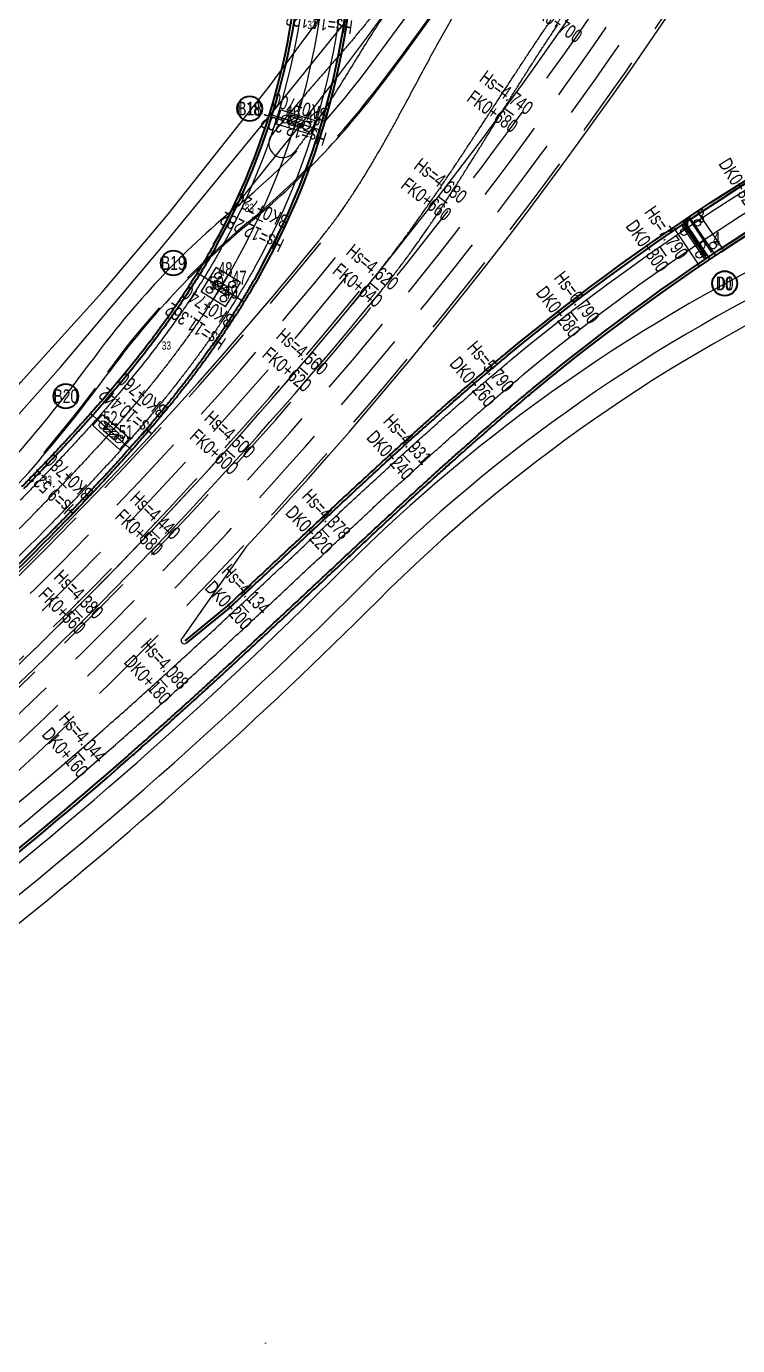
# Model space of a CAD drawing. Extents: x 0 to 558779, y 0 to 2762081.
# Drawn here: x 516999.7 to 517128.8, y 2757584.7 to 2757824.2 of the extents above; entities that cross this region are included whole.
import ezdxf
from ezdxf.enums import TextEntityAlignment as Align

# ---------------------------------------------------------------- set-up
doc = ezdxf.new("R2010")
doc.units = 0
doc.header["$LTSCALE"] = 20
for name, pattern in [('CENTER', [2, 1.25, -0.25, 0.25, -0.25]), ('DASHED', [19.05, 12.7, -6.35]), ('HIDDEN', [0.375, 0.25, -0.125])]:
    doc.linetypes.add(name, pattern=pattern)
for name, color, linetype in [('B-标线', 8, 'Continuous'), ('DL-互通边线', 75, 'Continuous'), ('DL-非机动车道边线', 6, 'Continuous'), ('L-辅路绿化带', 3, 'Continuous'), ('QL-分孔线', 4, 'Continuous'), ('QL-墩号', 6, 'Continuous'), ('QL-桥墩', 191, 'Continuous'), ('QL-桥跨数值', 6, 'Continuous'), ('XW_B-20220918', 7, 'Continuous'), ('XW_D', 7, 'Continuous'), ('XW_丰海路', 7, 'Continuous'), ('桩号-D', 7, 'Continuous'), ('桩号-丰海路', 7, 'Continuous'), ('设计高-D', 7, 'Continuous'), ('设计高-丰海路', 7, 'Continuous'), ('设计高-地面高-B-20220918', 7, 'Continuous'), ('设计高-地面高-D', 7, 'Continuous'), ('设计高-地面高-丰海路', 7, 'Continuous'), ('道路边线', 22, 'Continuous'), ('钢筋', 1, 'Continuous')]:
    doc.layers.add(name, color=color, linetype=linetype)
doc.layers.add('坐标标注', color=6, linetype='Continuous', plot=False)
doc.styles.add('FS', font='仿宋_GB2312.ttf', dxfattribs={"width": 0.75})
doc.styles.get("Standard").update_dxf_attribs({"font": 'fsdb_e.shx', "width": 0.7, "bigfont": 'hzdx.shx'})
pattern_1 = [(0, (0, 2e-10), (0, 6.985), [5.08, -1.905]), (90, (0, 2e-10), (-6.985, 4e-16), [5.08, -1.905])]
pattern_2 = [(0, (0, 0), (0, 6.985), [5.08, -1.905]), (90, (0, 0), (-6.985, 4e-16), [5.08, -1.905])]

# ---------------------------------------------------------------- blocks, each defined once
blk = doc.blocks.new('(10-1)10m花瓶墩单排桩2根1.5')
h = blk.add_hatch()
h.set_pattern_fill('ANGLE', color=256)
h.set_pattern_definition(pattern_1)
h.paths.add_polyline_path([(-1.5, -0.5), (-1.5, 0.5), (-1.25, 0.5), (-1.25, 0.75), (1.25, 0.75), (1.25, 0.5), (1.5, 0.5), (1.5, -0.5), (1.25, -0.5), (1.25, -0.75), (-1.25, -0.75), (-1.25, -0.5)])
h = blk.add_hatch()
h.set_pattern_fill('ANGLE', color=256)
h.set_pattern_definition(pattern_1)
h.paths.add_polyline_path([(-1.5, -0.5), (-1.5, 0.5), (-1.25, 0.5), (-1.25, 0.75), (1.25, 0.75), (1.25, 0.5), (1.5, 0.5), (1.5, -0.5), (1.25, -0.5), (1.25, -0.75), (-1.25, -0.75), (-1.25, -0.5)])
h = blk.add_hatch()
h.set_pattern_fill('ANSI31', color=3, scale=0.15)
h.paths.add_polyline_path([(-1.5, -0.5), (-1.5, 0.5), (-1.25, 0.5), (-1.25, 0.75), (1.25, 0.75), (1.25, 0.5), (1.5, 0.5), (1.5, -0.5), (1.25, -0.5), (1.25, -0.75), (-1.25, -0.75), (-1.25, -0.5)])
at = {"layer": 'QL-桥墩', "color": 1}
for p, q in [((-3.25, -1.35), (-3.25, 1.35)), ((-3.25, 1.35), (3.25, 1.35)), ((3.25, 1.35), (3.25, -1.35)), ((3.25, -1.35), (-3.25, -1.35))]:
    blk.add_line(p, q, dxfattribs=at)
at = {"layer": 'QL-桥墩', "color": 3, "linetype": 'CENTER'}
for p, q in [((3.25, 0), (-3.25, 0)), ((0, -1.35), (0, 1.35))]:
    blk.add_line(p, q, dxfattribs=at)
at = {"layer": 'QL-桥墩', "color": 1}
blk.add_lwpolyline([(-1.5, -0.5), (-1.5, 0.5), (-1.25, 0.5), (-1.25, 0.75), (1.25, 0.75), (1.25, 0.5), (1.5, 0.5), (1.5, -0.5), (1.25, -0.5), (1.25, -0.75), (-1.25, -0.75), (-1.25, -0.5)], close=True, dxfattribs=at)
at = {"layer": 'QL-桥墩', "color": 3}
for centre in [(-1.9, 0), (1.9, 0)]:
    blk.add_circle(centre, 0.75, dxfattribs=at)
blk = doc.blocks.new('(10-2)10m花瓶墩双排桩4根1.2')
h = blk.add_hatch()
h.set_pattern_fill('ANGLE', color=256)
h.set_pattern_definition(pattern_2)
h.paths.add_polyline_path([(-1.5, -0.5), (-1.5, 0.5), (-1.25, 0.5), (-1.25, 0.75), (1.25, 0.75), (1.25, 0.5), (1.5, 0.5), (1.5, -0.5), (1.25, -0.5), (1.25, -0.75), (-1.25, -0.75), (-1.25, -0.5)])
h = blk.add_hatch()
h.set_pattern_fill('ANGLE', color=256)
h.set_pattern_definition(pattern_2)
h.paths.add_polyline_path([(-1.5, -0.5), (-1.5, 0.5), (-1.25, 0.5), (-1.25, 0.75), (1.25, 0.75), (1.25, 0.5), (1.5, 0.5), (1.5, -0.5), (1.25, -0.5), (1.25, -0.75), (-1.25, -0.75), (-1.25, -0.5)])
h = blk.add_hatch()
h.set_pattern_fill('ANSI31', color=3, scale=0.15)
h.paths.add_polyline_path([(-1.5, -0.5), (-1.5, 0.5), (-1.25, 0.5), (-1.25, 0.75), (1.25, 0.75), (1.25, 0.5), (1.5, 0.5), (1.5, -0.5), (1.25, -0.5), (1.25, -0.75), (-1.25, -0.75), (-1.25, -0.5)])
at = {"layer": 'QL-桥墩', "color": 1}
for p, q in [((-2.6, 2.6), (2.6, 2.6)), ((-2.6, 2.6), (-2.6, -2.6)), ((2.6, 2.6), (2.6, -2.6)), ((-2.6, -2.6), (2.6, -2.6))]:
    blk.add_line(p, q, dxfattribs=at)
at = {"layer": 'QL-桥墩', "color": 3, "linetype": 'CENTER'}
for p, q in [((0, 2.6), (0, -2.6)), ((-2.6, 0), (2.6, 0))]:
    blk.add_line(p, q, dxfattribs=at)
at = {"layer": 'QL-桥墩', "color": 1, "ltscale": 0.1}
blk.add_lwpolyline([(-1.5, -0.5), (-1.5, 0.5), (-1.25, 0.5), (-1.25, 0.75), (1.25, 0.75), (1.25, 0.5), (1.5, 0.5), (1.5, -0.5), (1.25, -0.5), (1.25, -0.75), (-1.25, -0.75), (-1.25, -0.5)], close=True, dxfattribs=at)
at = {"layer": 'QL-桥墩', "color": 3, "ltscale": 0.1}
for centre in [(-1.5, 1.5), (1.5, 1.5), (-1.5, -1.5), (1.5, -1.5)]:
    blk.add_circle(centre, 0.6, dxfattribs=at)
blk = doc.blocks.new('8.5米薄壁台')
at = {"layer": 'QL-桥墩', "color": 1}
for p, q in [((-2.25, 4.25), (-2.25, -4.25)), ((-2.25, 4.25), (2.95, 4.25)), ((2.95, 4.25), (2.95, -4.25)), ((-2.25, -4.25), (2.95, -4.25))]:
    blk.add_line(p, q, dxfattribs=at)
at = {"layer": 'QL-桥墩', "color": 3}
for p, q in [((-2.25, 3.75), (-0.5, 3.75)), ((-0.8, 3.75), (-0.8, -3.75)), ((-0.5, 3.75), (-0.5, -3.75)), ((0, 4.25), (0, -4.25)), ((1.2, 4.25), (1.2, -4.25)), ((-2.25, -3.75), (-0.5, -3.75))]:
    blk.add_line(p, q, dxfattribs=at)
at = {"layer": 'QL-桥墩'}
blk.add_line((-0.5, 4.25), (1.2, 4.25), dxfattribs=at)
at = {"layer": 'QL-桥墩', "color": 3, "linetype": 'DASHED', "ltscale": 0.03}
for p, q in [((-0.25, 4.25), (-0.25, -4.25)), ((0.95, 4.25), (0.95, -4.25))]:
    blk.add_line(p, q, dxfattribs=at)
at = {"layer": 'QL-桥墩', "color": 3}
for centre in [(-1.15, 2.5), (1.85, 2.5), (-1.15, -2.5), (1.85, -2.5)]:
    blk.add_circle(centre, 0.6, dxfattribs=at)

msp = doc.modelspace()

# ---------------------------------------------------------------- linework, layer by layer
at = {"layer": 'B-标线', "linetype": 'Continuous', "ltscale": 4, "flags": 128}
for points in [[(517035.011, 2757783.826, -0.0003254), (517034.931, 2757783.682, -0.0022152), (517034.375, 2757782.695, -0.0036109), (517033.43, 2757781.06, -0.0035109), (517032.46, 2757779.437, -0.0034109), (517031.467, 2757777.827, -0.0033109), (517030.452, 2757776.229, -0.0032109), (517029.416, 2757774.643, -0.0031109), (517028.359, 2757773.069, -0.0030109), (517027.282, 2757771.508, -0.0029109), (517026.185, 2757769.957, -0.0028109), (517025.07, 2757768.419, -0.0027109), (517023.938, 2757766.892, -0.0026109), (517022.788, 2757765.375, -0.0025109), (517021.622, 2757763.87, -0.0024109), (517020.44, 2757762.375, -0.0023109), (517019.243, 2757760.89, -0.0022109), (517018.033, 2757759.415, -0.0021109), (517016.808, 2757757.949, -0.0020109), (517015.571, 2757756.493, -0.0019109), (517014.321, 2757755.045, -0.0018109), (517013.06, 2757753.605, -0.0017109), (517011.787, 2757752.174, -0.0016109), (517010.504, 2757750.749, -0.0015109), (517009.212, 2757749.332, -0.0014109), (517007.91, 2757747.921, -0.0013109), (517006.599, 2757746.517, -0.0012109), (517005.281, 2757745.118, -0.0011109), (517003.955, 2757743.724, -0.0010109), (517002.622, 2757742.334, -0.0009109), (517001.283, 2757740.949, -0.0008109), (516999.938, 2757739.568, -0.0007109), (516998.588, 2757738.189, -0.000159)], [(517041.131, 2757780.427, -0.0003254), (517041.046, 2757780.275, -0.0022152), (517040.46, 2757779.234, -0.0036109), (517039.464, 2757777.511, -0.0035109), (517038.444, 2757775.804, -0.0034109), (517037.401, 2757774.113, -0.0033109), (517036.336, 2757772.437, -0.0032109), (517035.251, 2757770.776, -0.0031109), (517034.145, 2757769.13, -0.0030109), (517033.02, 2757767.498, -0.0029109), (517031.876, 2757765.882, -0.0028109), (517030.715, 2757764.28, -0.0027109), (517029.537, 2757762.691, -0.0026109), (517028.343, 2757761.117, -0.0025109), (517027.134, 2757759.556, -0.0024109), (517025.911, 2757758.008, -0.0023109), (517024.674, 2757756.473, -0.0022109), (517023.423, 2757754.95, -0.0021109), (517022.161, 2757753.439, -0.0020109), (517020.887, 2757751.939, -0.0019109), (517019.602, 2757750.451, -0.0018109), (517018.308, 2757748.973, -0.0017109), (517017.003, 2757747.506, -0.0016109), (517015.69, 2757746.048, -0.0015109), (517014.369, 2757744.599, -0.0014109), (517013.04, 2757743.159, -0.0013109), (517011.705, 2757741.728, -0.0012109), (517010.363, 2757740.304, -0.0011109), (517009.016, 2757738.888, -0.0010109), (517007.663, 2757737.478, -0.0009109), (517006.306, 2757736.075, -0.0008109), (517004.946, 2757734.677, -0.0007109), (517003.582, 2757733.284, -0.000159), (517003.24, 2757732.937, -0.000159)], [(517052.812, 2757727.668), (517053.177, 2757728.01, -0.0000675), (517055.268, 2757729.966, -0.0001675), (517057.357, 2757731.92, -0.0002675), (517059.448, 2757733.871, -0.0003675), (517061.54, 2757735.819, -0.0004675), (517063.634, 2757737.763, -0.0005675), (517065.732, 2757739.701, -0.0006675), (517067.833, 2757741.633, -0.0007675), (517069.938, 2757743.557, -0.0008675), (517072.049, 2757745.475, -0.0009675), (517074.166, 2757747.383, -0.0010675), (517076.289, 2757749.282, -0.0011675), (517078.42, 2757751.17, -0.0012675), (517080.559, 2757753.047, -0.0013675), (517082.707, 2757754.912, -0.0014675), (517084.864, 2757756.764, -0.0015675), (517087.032, 2757758.602, -0.0016675), (517089.21, 2757760.424, -0.0001891), (517089.449, 2757760.623, -0.000308), (517089.835, 2757760.943, -0.000308)], [(517015.877, 2757693.808, 0.0001578), (517016.258, 2757694.143, 0.0003047), (517017.008, 2757694.803, 0.0011625), (517020.013, 2757697.468, 0.0010625), (517023.005, 2757700.145, 0.0009625), (517025.986, 2757702.833, 0.0008625), (517028.955, 2757705.531, 0.0007625), (517031.915, 2757708.237, 0.0006625), (517034.866, 2757710.952, 0.0005625), (517037.809, 2757713.672, 0.0004625), (517040.745, 2757716.397, 0.0003625), (517043.676, 2757719.127, 0.0002625), (517046.603, 2757721.859, 0.0001625), (517049.526, 2757724.592, 0.0000625), (517052.447, 2757727.326), (517052.812, 2757727.668)]]:
    msp.add_lwpolyline(points, format="xyb", dxfattribs=at)
at = {"layer": 'B-标线', "linetype": 'HIDDEN', "ltscale": 3}
for centre, radius, start, end in [((516457.088, 2758270.034), 783, 304.696432, 344.317251), ((516457.088, 2758270.034), 786.5, 304.696432, 344.317251), ((516457.088, 2758270.034), 790.25, 304.696432, 344.317251), ((516457.088, 2758270.034), 794, 304.696432, 344.317251), ((516457.088, 2758270.034), 755.75, 323.094905, 330.77812), ((516457.088, 2758270.034), 759.25, 323.094905, 330.77812), ((516944.463, 2757904.035), 146.25, 309.647, 323.0949), ((516944.463, 2757904.035), 149.75, 309.647, 323.0949), ((517135.88, 2757673.038), 150.25, 129.647, 143.94308), ((516457.088, 2758270.034), 768.5, 304.696432, 320.861129), ((516457.088, 2758270.034), 772.25, 304.696432, 320.861129), ((516457.088, 2758270.034), 776, 304.696432, 320.861129), ((516457.088, 2758270.034), 779.5, 304.696432, 320.861129), ((516812.507, 2757908.473), 249.75, 314.50916, 323.94308)]:
    msp.add_arc(centre, radius, start, end, dxfattribs=at)
at = {"layer": 'B-标线', "linetype": 'Continuous', "ltscale": 4}
for centre, radius, start, end in [((516457.088, 2758270.034), 752.25, 320.398304, 330.77812), ((517349.039, 2757447.805), 406.5, 89.91169, 129.61676), ((516924.419, 2757845.24), 126.5, 330.9553, 2.89078), ((516924.419, 2757845.24), 133.5, 330.9553, 2.89078), ((517135.88, 2757673.038), 153.75, 129.647, 143.94308), ((516812.507, 2757908.473), 246.25, 314.50916, 323.94308), ((516457.088, 2758270.034), 766, 304.696432, 315.478936), ((516485.356, 2758297.264), 803.5, 299.428579, 311.319914)]:
    msp.add_arc(centre, radius, start, end, dxfattribs=at)
at = {"layer": 'DL-互通边线', "lineweight": 35}
for p, q in [((517036.218, 2757719.016), (517028.478, 2757712.683)), ((517036.547, 2757718.639), (517028.795, 2757712.296))]:
    msp.add_line(p, q, dxfattribs=at)
at = {"layer": 'DL-互通边线', "lineweight": 35, "flags": 128}
for points in [[(517036.218, 2757719.016, 0.0001543), (517037.219, 2757719.946, 0.0002652), (517039.251, 2757721.837, 0.000217), (517041.282, 2757723.731, 0.0001688), (517043.311, 2757725.626, 0.0001206), (517045.34, 2757727.522, 0.0000723), (517047.368, 2757729.42, 0.0000241), (517049.395, 2757731.318, -0.000047), (517051.424, 2757733.217, -0.0001411), (517053.453, 2757735.115, -0.0002352), (517055.484, 2757737.012, -0.0003293), (517057.518, 2757738.907, -0.0004234), (517059.555, 2757740.799, -0.0005175), (517061.596, 2757742.688, -0.0006116), (517063.641, 2757744.572, -0.0007057), (517065.692, 2757746.452, -0.0007998), (517067.75, 2757748.326, -0.0008469), (517069.71, 2757750.099, -0.0008469), (517071.504, 2757751.712, -0.0008469), (517073.171, 2757753.2, -0.0008469), (517074.734, 2757754.586, -0.0008469), (517076.213, 2757755.888, -0.0008469), (517077.62, 2757757.118, -0.0008469), (517078.965, 2757758.287, -0.0008469), (517080.257, 2757759.401, -0.0008469), (517081.503, 2757760.468, -0.0008469), (517082.706, 2757761.492, -0.0008469), (517083.872, 2757762.478, -0.0008469), (517085.005, 2757763.428, -0.0008469), (517086.106, 2757764.347, -0.0004234), (517086.647, 2757764.795, -0.1286432), (517275.498, 2757852.68)], [(517036.547, 2757718.639, 0.000156), (517037.559, 2757719.58, 0.0002652), (517039.592, 2757721.471, 0.000217), (517041.623, 2757723.365, 0.0001688), (517043.652, 2757725.26, 0.0001206), (517045.681, 2757727.157, 0.0000723), (517047.709, 2757729.055, 0.0000241), (517049.737, 2757730.953, -0.000047), (517051.765, 2757732.852, -0.0001411), (517053.794, 2757734.749, -0.0002352), (517055.825, 2757736.646, -0.0003293), (517057.858, 2757738.54, -0.0004234), (517059.895, 2757740.432, -0.0005175), (517061.935, 2757742.32, -0.0006116), (517063.98, 2757744.204, -0.0007057), (517066.03, 2757746.083, -0.0007998), (517068.086, 2757747.956, -0.0008469), (517070.045, 2757749.728, -0.0008469), (517071.838, 2757751.34, -0.0008469), (517073.503, 2757752.826, -0.0008469), (517075.065, 2757754.211, -0.0008469), (517076.542, 2757755.512, -0.0008469), (517077.948, 2757756.741, -0.0008469), (517079.292, 2757757.909, -0.0008469), (517080.583, 2757759.022, -0.0008469), (517081.827, 2757760.088, -0.0008469), (517083.029, 2757761.111, -0.0008469), (517084.194, 2757762.095, -0.0008469), (517085.325, 2757763.045, -0.0008469), (517086.426, 2757763.962, -0.0004234), (517086.966, 2757764.409, -0.1343188), (517284.629, 2757853.727)], [(516889.915, 2757599.572, 0.0489628), (517017.858, 2757691.555, 0.000217), (517018.387, 2757692.02, 0.000434), (517019.467, 2757692.973, 0.000434), (517020.579, 2757693.958, 0.000434), (517021.725, 2757694.976, 0.000434), (517022.909, 2757696.031, 0.000434), (517024.136, 2757697.129, 0.000434), (517025.41, 2757698.273, 0.000434), (517026.739, 2757699.47, 0.000434), (517028.13, 2757700.728, 0.000434), (517029.594, 2757702.055, 0.000434), (517031.143, 2757703.466, 0.000434), (517032.797, 2757704.977, 0.000434), (517034.58, 2757706.612, 0.000434), (517036.53, 2757708.406, 0.0004099), (517038.579, 2757710.297, 0.0003617), (517040.624, 2757712.191, 0.0003135), (517042.666, 2757714.087, 0.0002652), (517044.704, 2757715.984, 0.000217), (517046.74, 2757717.882, 0.0001688), (517048.773, 2757719.781, 0.0001206), (517050.805, 2757721.68, 0.0000723), (517052.834, 2757723.579, 0.0000241), (517054.863, 2757725.478, -0.000047), (517056.89, 2757727.375, -0.0001411), (517058.916, 2757729.27, -0.0002352), (517060.942, 2757731.162, -0.0003293), (517062.968, 2757733.05, -0.0004234), (517064.995, 2757734.933, -0.0005175), (517067.024, 2757736.811, -0.0006116), (517069.055, 2757738.682, -0.0007057), (517071.089, 2757740.546, -0.0007998), (517073.127, 2757742.403, -0.0008469), (517075.067, 2757744.158, -0.0008469), (517076.842, 2757745.753, -0.0008469), (517078.488, 2757747.223, -0.0008469), (517080.031, 2757748.591, -0.0008469), (517081.489, 2757749.875, -0.0008469), (517082.876, 2757751.087, -0.0008469), (517084.201, 2757752.238, -0.0008469), (517085.473, 2757753.335, -0.0008469), (517086.697, 2757754.384, -0.0008469), (517087.88, 2757755.391, -0.0008469), (517089.025, 2757756.359, -0.0008469), (517090.137, 2757757.292, -0.0008469), (517091.218, 2757758.193, -0.0004234), (517091.748, 2757758.632, -0.1286432), (517276.928, 2757844.809)], [(516890.166, 2757599.139, 0.0489628), (517018.188, 2757691.179, 0.000217), (517018.718, 2757691.645, 0.000434), (517019.799, 2757692.599, 0.000434), (517020.911, 2757693.583, 0.000434), (517022.057, 2757694.602, 0.000434), (517023.242, 2757695.658, 0.000434), (517024.47, 2757696.756, 0.000434), (517025.745, 2757697.901, 0.000434), (517027.074, 2757699.099, 0.000434), (517028.466, 2757700.357, 0.000434), (517029.93, 2757701.685, 0.000434), (517031.48, 2757703.097, 0.000434), (517033.135, 2757704.608, 0.000434), (517034.918, 2757706.244, 0.000434), (517036.869, 2757708.038, 0.0004099), (517038.919, 2757709.93, 0.0003617), (517040.964, 2757711.824, 0.0003135), (517043.006, 2757713.72, 0.0002652), (517045.045, 2757715.618, 0.000217), (517047.081, 2757717.516, 0.0001688), (517049.115, 2757719.416, 0.0001206), (517051.146, 2757721.315, 0.0000723), (517053.176, 2757723.214, 0.0000241), (517055.204, 2757725.113, -0.000047), (517057.232, 2757727.01, -0.0001411), (517059.257, 2757728.905, -0.0002352), (517061.283, 2757730.797, -0.0003293), (517063.308, 2757732.684, -0.0004234), (517065.335, 2757734.566, -0.0005175), (517067.363, 2757736.443, -0.0006116), (517069.393, 2757738.314, -0.0007057), (517071.426, 2757740.177, -0.0007998), (517073.463, 2757742.033, -0.0008469), (517075.402, 2757743.787, -0.0008469), (517077.175, 2757745.381, -0.0008469), (517078.82, 2757746.849, -0.0008469), (517080.362, 2757748.216, -0.0008469), (517081.819, 2757749.499, -0.0008469), (517083.204, 2757750.71, -0.0008469), (517084.528, 2757751.86, -0.0008469), (517085.798, 2757752.956, -0.0008469), (517087.022, 2757754.004, -0.0008469), (517088.203, 2757755.009, -0.0008469), (517089.347, 2757755.976, -0.0008469), (517090.458, 2757756.908, -0.0008469), (517091.538, 2757757.808, -0.0004234), (517092.067, 2757758.247, -0.1286432), (517277.017, 2757844.317)], [(517033.7, 2757784.554, -0.0003254), (517033.621, 2757784.412, -0.0022152), (517033.071, 2757783.436, -0.0036109), (517032.137, 2757781.82, -0.0035109), (517031.178, 2757780.215, -0.0034109), (517030.196, 2757778.622, -0.0033109), (517029.192, 2757777.041, -0.0032109), (517028.166, 2757775.472, -0.0031109), (517027.119, 2757773.913, -0.0030109), (517026.052, 2757772.367, -0.0029109), (517024.966, 2757770.831, -0.0028109), (517023.861, 2757769.306, -0.0027109), (517022.738, 2757767.792, -0.0026109), (517021.597, 2757766.288, -0.0025109), (517020.441, 2757764.794, -0.0024109), (517019.268, 2757763.311, -0.0023109), (517018.08, 2757761.837, -0.0022109), (517016.877, 2757760.372, -0.0021109), (517015.661, 2757758.916, -0.0020109), (517014.431, 2757757.469, -0.0019109), (517013.189, 2757756.029, -0.0018109), (517011.935, 2757754.598, -0.0017109), (517010.669, 2757753.174, -0.0016109), (517009.393, 2757751.757, -0.0015109), (517008.106, 2757750.346, -0.0014109), (517006.81, 2757748.942, -0.0013109), (517005.505, 2757747.543, -0.0012109), (517004.192, 2757746.149, -0.0011109), (517002.87, 2757744.76, -0.0010109), (517001.542, 2757743.375, -0.0009109), (517000.206, 2757741.994, -0.0008109), (516998.865, 2757740.616, -0.0007109)], [(517034.137, 2757784.311, -0.0003254), (517034.057, 2757784.168, -0.0022152), (517033.506, 2757783.189, -0.0036109), (517032.568, 2757781.566, -0.0035109), (517031.605, 2757779.956, -0.0034109), (517030.62, 2757778.357, -0.0033109), (517029.612, 2757776.77, -0.0032109), (517028.582, 2757775.195, -0.0031109), (517027.532, 2757773.632, -0.0030109), (517026.462, 2757772.08, -0.0029109), (517025.372, 2757770.54, -0.0028109), (517024.264, 2757769.01, -0.0027109), (517023.138, 2757767.492, -0.0026109), (517021.994, 2757765.984, -0.0025109), (517020.834, 2757764.486, -0.0024109), (517019.659, 2757762.999, -0.0023109), (517018.468, 2757761.521, -0.0022109), (517017.262, 2757760.053, -0.0021109), (517016.043, 2757758.594, -0.0020109), (517014.811, 2757757.143, -0.0019109), (517013.566, 2757755.701, -0.0018109), (517012.31, 2757754.267, -0.0017109), (517011.042, 2757752.84, -0.0016109), (517009.763, 2757751.421, -0.0015109), (517008.475, 2757750.008, -0.0014109), (517007.177, 2757748.602, -0.0013109), (517005.87, 2757747.201, -0.0012109), (517004.555, 2757745.805, -0.0011109), (517003.232, 2757744.415, -0.0010109), (517001.902, 2757743.028, -0.0009109), (517000.565, 2757741.646, -0.0008109), (516999.222, 2757740.266, -0.0007109)], [(517042.005, 2757779.942, -0.0003254), (517041.92, 2757779.789, -0.0022152), (517041.329, 2757778.74, -0.0036109), (517040.326, 2757777.004, -0.0035109), (517039.299, 2757775.285, -0.0034109), (517038.249, 2757773.582, -0.0033109), (517037.177, 2757771.895, -0.0032109), (517036.084, 2757770.223, -0.0031109), (517034.971, 2757768.567, -0.0030109), (517033.84, 2757766.926, -0.0029109), (517032.689, 2757765.3, -0.0028109), (517031.522, 2757763.688, -0.0027109), (517030.337, 2757762.091, -0.0026109), (517029.137, 2757760.509, -0.0025109), (517027.922, 2757758.94, -0.0024109), (517026.692, 2757757.384, -0.0023109), (517025.449, 2757755.842, -0.0022109), (517024.194, 2757754.312, -0.0021109), (517022.926, 2757752.794, -0.0020109), (517021.647, 2757751.289, -0.0019109), (517020.357, 2757749.794, -0.0018109), (517019.057, 2757748.311, -0.0017109), (517017.749, 2757746.839, -0.0016109), (517016.431, 2757745.376, -0.0015109), (517015.106, 2757743.923, -0.0014109), (517013.773, 2757742.479, -0.0013109), (517012.434, 2757741.044, -0.0012109), (517011.089, 2757739.617, -0.0011109), (517009.739, 2757738.197, -0.0010109), (517008.383, 2757736.784, -0.0009109), (517007.024, 2757735.378, -0.0008109), (517005.661, 2757733.978, -0.0007109), (517004.295, 2757732.584, -0.000159), (517003.953, 2757732.236, -0.000159)], [(517042.442, 2757779.699, -0.0003254), (517042.357, 2757779.546, -0.0022152), (517041.764, 2757778.492, -0.0036109), (517040.757, 2757776.751, -0.0035109), (517039.726, 2757775.026, -0.0034109), (517038.673, 2757773.317, -0.0033109), (517037.597, 2757771.624, -0.0032109), (517036.501, 2757769.947, -0.0031109), (517035.385, 2757768.285, -0.0030109), (517034.249, 2757766.639, -0.0029109), (517033.096, 2757765.009, -0.0028109), (517031.925, 2757763.393, -0.0027109), (517030.737, 2757761.791, -0.0026109), (517029.534, 2757760.204, -0.0025109), (517028.316, 2757758.631, -0.0024109), (517027.083, 2757757.072, -0.0023109), (517025.837, 2757755.526, -0.0022109), (517024.579, 2757753.993, -0.0021109), (517023.308, 2757752.472, -0.0020109), (517022.026, 2757750.963, -0.0019109), (517020.734, 2757749.466, -0.0018109), (517019.432, 2757747.98, -0.0017109), (517018.121, 2757746.505, -0.0016109), (517016.802, 2757745.04, -0.0015109), (517015.474, 2757743.585, -0.0014109), (517014.14, 2757742.139, -0.0013109), (517012.799, 2757740.702, -0.0012109), (517011.452, 2757739.273, -0.0011109), (517010.1, 2757737.852, -0.0010109), (517008.744, 2757736.438, -0.0009109), (517007.383, 2757735.03, -0.0008109), (517006.019, 2757733.629, -0.0007109), (517004.652, 2757732.233, -0.000159), (517004.31, 2757731.885, -0.000159)]]:
    msp.add_lwpolyline(points, format="xyb", dxfattribs=at)
at = {"layer": 'DL-互通边线', "lineweight": 35}
for centre, radius, start, end in [((516924.419, 2757845.24), 125, 330.9553, 2.89078), ((516924.419, 2757845.24), 125.5, 330.9553, 2.89078), ((516924.419, 2757845.24), 134.5, 330.9553, 2.89078), ((516924.419, 2757845.24), 135, 330.9553, 2.89078), ((516457.088, 2758270.034), 767, 304.696432, 315.478936), ((516457.088, 2758270.034), 767.5, 304.696432, 315.478936)]:
    msp.add_arc(centre, radius, start, end, dxfattribs=at)
at = {"layer": 'DL-非机动车道边线'}
msp.add_lwpolyline([(516926.202, 2757683.888), (516968.874, 2757721.733), (516982.355, 2757735.846), (517005.987, 2757762.426), (517024.298, 2757784.153), (517044.734, 2757809.1), (517058.868, 2757826.632)], dxfattribs=at)
for centre, radius, start, end in [((517269.649, 2757513.902), 295.5, 114.87884, 135.03403), ((516485.356, 2758297.264), 813, 298.781761, 315.034031)]:
    msp.add_arc(centre, radius, start, end, dxfattribs=at)
at = {"layer": 'L-辅路绿化带'}
msp.add_line((517039.596, 2757729.743), (517027.959, 2757713.157), dxfattribs=at)
at = {"layer": 'L-辅路绿化带', "flags": 128}
for points in [[(517065.738, 2757830.523, -0.004165), (517064.598, 2757828.972, -0.0037371), (517063.434, 2757827.439, -0.003309), (517062.247, 2757825.922, -0.0028813), (517061.042, 2757824.419, -0.0024542), (517059.82, 2757822.93, -0.0020276), (517058.585, 2757821.45, -0.0016015), (517057.338, 2757819.98, -0.0011758), (517056.084, 2757818.517, -0.0007502), (517054.824, 2757817.058, -0.0003243), (517053.561, 2757815.603, 0.000102), (517052.298, 2757814.148, 0.0005291), (517051.038, 2757812.693, 0.000957), (517049.782, 2757811.234, 0.0013858), (517048.534, 2757809.77, 0.0018153), (517047.295, 2757808.299, 0.0022453), (517046.069, 2757806.819, 0.0026752), (517044.859, 2757805.327), (517044.26, 2757804.576)], [(517066.954, 2757829.645, 0.0045486), (517065.84, 2757828.07, 0.0039152), (517064.751, 2757826.477, 0.0032803), (517063.685, 2757824.866, 0.0026461), (517062.637, 2757823.242, 0.0020137), (517061.604, 2757821.606, 0.001384), (517060.58, 2757819.962, 0.0007568), (517059.563, 2757818.312, 0.000132), (517058.548, 2757816.659, -0.0004912), (517057.531, 2757815.007, -0.0011136), (517056.509, 2757813.357, -0.0017361), (517055.477, 2757811.713, -0.0023595), (517054.433, 2757810.078, -0.0029844), (517053.371, 2757808.455, -0.0036113), (517052.289, 2757806.848, -0.0042402), (517051.182, 2757805.258, -0.0048706), (517050.048, 2757803.69, -0.0055012), (517048.881, 2757802.146), (517048.285, 2757801.385)], [(517052.763, 2757785.271, 0.0055495), (517053.989, 2757786.812, 0.0052083), (517055.181, 2757788.38, 0.0048657), (517056.343, 2757789.972, 0.0045227), (517057.475, 2757791.588, 0.0041799), (517058.58, 2757793.224, 0.0038381), (517059.66, 2757794.879, 0.0034976), (517060.716, 2757796.551, 0.0031587), (517061.751, 2757798.238, 0.0028213), (517062.766, 2757799.94, 0.0024855), (517063.764, 2757801.653, 0.0021511), (517064.747, 2757803.376, 0.0018178), (517065.716, 2757805.108, 0.0014854), (517066.674, 2757806.847, 0.0011535), (517067.623, 2757808.59, 0.0008217), (517068.564, 2757810.337, 0.0004895), (517069.501, 2757812.086, 0.0001567), (517070.435, 2757813.835, -0.0001772), (517071.369, 2757815.582, -0.0005125), (517072.303, 2757817.327, -0.0008496), (517073.242, 2757819.067, -0.0011887), (517074.186, 2757820.801, -0.0015299), (517075.139, 2757822.528, -0.0018732), (517076.102, 2757824.246, -0.0022186), (517077.077, 2757825.953, -0.0025657)], [(517062.07, 2757777.697, 0.0026549), (517063.324, 2757779.255, 0.0025159), (517064.562, 2757780.825, 0.0023769), (517065.785, 2757782.409, 0.0022378), (517066.993, 2757784.003, 0.0020988), (517068.187, 2757785.608, 0.0019599), (517069.369, 2757787.223, 0.0018211), (517070.538, 2757788.847, 0.0016823), (517071.696, 2757790.479, 0.0015437), (517072.843, 2757792.119, 0.0014051), (517073.981, 2757793.765, 0.0012666), (517075.11, 2757795.418, 0.0011282), (517076.231, 2757797.076, 0.0009897), (517077.345, 2757798.738, 0.0008513), (517078.453, 2757800.405, 0.0007128), (517079.555, 2757802.075, 0.0005742), (517080.653, 2757803.747, 0.0004356), (517081.747, 2757805.421, 0.0002968), (517082.839, 2757807.097, 0.0001578), (517083.929, 2757808.773, 0.0000187), (517085.018, 2757810.449, -0.0001206), (517086.106, 2757812.124, -0.0002601), (517087.196, 2757813.798, -0.0003998), (517088.288, 2757815.47, -0.0005396), (517089.383, 2757817.139, -0.0006795), (517090.481, 2757818.805, -0.0008196), (517091.584, 2757820.468, -0.0009596), (517092.692, 2757822.126, -0.0010997), (517093.807, 2757823.779, -0.0012396), (517094.93, 2757825.426, -0.0013793)], [(517064.009, 2757776.119, 0.0034514), (517065.265, 2757777.684, 0.0032572), (517066.499, 2757779.265, 0.0030628), (517067.714, 2757780.863, 0.0028683), (517068.91, 2757782.475, 0.002674), (517070.088, 2757784.101, 0.0024798), (517071.25, 2757785.739, 0.0022859), (517072.396, 2757787.389, 0.0020923), (517073.528, 2757789.049, 0.0018989), (517074.647, 2757790.718, 0.0017058), (517075.755, 2757792.396, 0.0015129), (517076.851, 2757794.081, 0.0013201), (517077.938, 2757795.772, 0.0011275), (517079.017, 2757797.468, 0.0009349), (517080.088, 2757799.169, 0.0007423), (517081.154, 2757800.873, 0.0005495), (517082.215, 2757802.579, 0.0003565), (517083.272, 2757804.287, 0.0001632), (517084.328, 2757805.995, -0.0000304), (517085.382, 2757807.703, -0.0002244), (517086.437, 2757809.41, -0.0004189), (517087.494, 2757811.114, -0.0006138), (517088.553, 2757812.815, -0.0008091), (517089.617, 2757814.512, -0.0010049), (517090.687, 2757816.205, -0.001201), (517091.763, 2757817.892, -0.0013974), (517092.847, 2757819.572, -0.0015938), (517093.941, 2757821.245, -0.0017902), (517095.046, 2757822.911, -0.0019863), (517096.163, 2757824.567, -0.0021819)]]:
    msp.add_lwpolyline(points, format="xyb", dxfattribs=at)
at = {"layer": 'L-辅路绿化带'}
for centre, radius, start, end in [((516457.088, 2758270.034), 794.5, 317.153263, 342.897967), ((516457.088, 2758270.034), 759.5, 323.094905, 331.588133), ((516944.463, 2757904.035), 150, 309.647, 323.0949), ((517046.272, 2757802.98), 2.568, 141.59569, 321.59569), ((517135.88, 2757673.038), 150, 129.647, 143.94308), ((516457.088, 2758270.034), 768, 304.696432, 320.861129), ((517269.649, 2757513.902), 300, 114.87884, 135.03403), ((516457.088, 2758270.034), 780, 304.696432, 320.861129), ((516457.088, 2758270.034), 782.5, 304.696432, 320.861129), ((516812.507, 2757908.473), 250, 314.50916, 323.94308), ((516485.356, 2758297.264), 808.5, 299.445316, 315.034031), ((517028.389, 2757712.738), 0.6, 135.71095, 312.54679)]:
    msp.add_arc(centre, radius, start, end, dxfattribs=at)
at = {"layer": 'QL-分孔线', "color": 1}
for p, q in [((517043.84, 2757808.311), (517053.393, 2757805.356)), ((517123.744, 2757781.947), (517118.992, 2757788.995))]:
    msp.add_line(p, q, dxfattribs=at)
at = {"layer": 'QL-分孔线', "color": 3}
for p, q in [((517030.737, 2757779.494), (517039.253, 2757774.252)), ((517011.345, 2757753.931), (517018.821, 2757747.29))]:
    msp.add_line(p, q, dxfattribs=at)
at = {"layer": 'QL-墩号', "lineweight": 35}
for centre in [(517040.229, 2757809.31), (517040.229, 2757809.31), (517026.376, 2757781.269), (517126.424, 2757777.563), (517126.424, 2757777.563), (517006.875, 2757757.093)]:
    msp.add_circle(centre, 2.25, dxfattribs=at)
at = {"layer": 'XW_B-20220918', "color": 6, "flags": 128}
msp.add_lwpolyline([(517038.071, 2757782.127, -0.0003254), (517037.989, 2757781.979, -0.0022152), (517037.418, 2757780.964, -0.0036109), (517036.447, 2757779.285, -0.0035109), (517035.452, 2757777.621, -0.0034109), (517034.434, 2757775.97, -0.0033109), (517033.394, 2757774.333, -0.0032109), (517032.333, 2757772.709, -0.0031109), (517031.252, 2757771.099, -0.0030109), (517030.151, 2757769.503, -0.0029109), (517029.031, 2757767.92, -0.0028109), (517027.893, 2757766.349, -0.0027109), (517026.737, 2757764.792, -0.0026109), (517025.566, 2757763.246, -0.0025109), (517024.378, 2757761.713, -0.0024109), (517023.175, 2757760.191, -0.0023109), (517021.959, 2757758.681, -0.0022109), (517020.728, 2757757.182, -0.0021109), (517019.485, 2757755.694, -0.0020109), (517018.229, 2757754.216, -0.0019109), (517016.962, 2757752.748, -0.0018109), (517015.684, 2757751.289, -0.0017109), (517014.395, 2757749.84, -0.0016109), (517013.097, 2757748.399, -0.0015109), (517011.79, 2757746.966, -0.0014109), (517010.475, 2757745.54, -0.0013109), (517009.152, 2757744.122, -0.0012109), (517007.822, 2757742.711, -0.0011109), (517006.485, 2757741.306, -0.0010109), (517005.143, 2757739.906, -0.0009109), (517003.795, 2757738.512, -0.0008109), (517002.442, 2757737.122, -0.0007109), (517001.085, 2757735.737, -0.000159), (517000.745, 2757735.391)], format="xyb", dxfattribs=at)
at = {"layer": 'XW_B-20220918', "color": 2}
for centre, radius, start, end in [((516924.419, 2757845.24), 130, 330.9553, 2.89078), ((516457.088, 2758270.034), 762.5, 304.696432, 315.478936)]:
    msp.add_arc(centre, radius, start, end, dxfattribs=at)
at = {"layer": 'XW_D', "color": 1, "flags": 128}
msp.add_lwpolyline([(517050.42, 2757730.223), (517050.786, 2757730.565, -0.0000675), (517052.876, 2757732.522, -0.0001675), (517054.968, 2757734.477, -0.0002675), (517057.061, 2757736.431, -0.0003675), (517059.157, 2757738.383, -0.0004675), (517061.256, 2757740.33, -0.0005675), (517063.359, 2757742.274, -0.0006675), (517065.467, 2757744.212, -0.0007675), (517067.581, 2757746.144, -0.0008675), (517069.7, 2757748.07, -0.0009675), (517071.827, 2757749.987, -0.0010675), (517073.962, 2757751.896, -0.0011675), (517076.105, 2757753.795, -0.0012675), (517078.257, 2757755.684, -0.0013675), (517080.419, 2757757.561, -0.0014675), (517082.592, 2757759.426, -0.0015675), (517084.776, 2757761.278, -0.0016675), (517086.972, 2757763.116, -0.0001891), (517087.214, 2757763.317, -0.000308), (517087.603, 2757763.639)], format="xyb", dxfattribs=at)
msp.add_lwpolyline([(517050.42, 2757730.223), (517050.786, 2757730.565, -0.0000675), (517052.876, 2757732.522, -0.0001675), (517054.968, 2757734.477, -0.0002675), (517057.061, 2757736.431, -0.0003675), (517059.157, 2757738.383, -0.0004675), (517061.256, 2757740.33, -0.0005675), (517063.359, 2757742.274, -0.0006675), (517065.467, 2757744.212, -0.0007675), (517067.581, 2757746.144, -0.0008675), (517069.7, 2757748.07, -0.0009675), (517071.827, 2757749.987, -0.0010675), (517073.962, 2757751.896, -0.0011675), (517076.105, 2757753.795, -0.0012675), (517078.257, 2757755.684, -0.0013675), (517080.419, 2757757.561, -0.0014675), (517082.592, 2757759.426, -0.0015675), (517084.776, 2757761.278, -0.0016675), (517086.972, 2757763.116, -0.0001891), (517087.214, 2757763.317, -0.000308), (517087.603, 2757763.639)], format="xyb", dxfattribs=at)
at = {"layer": 'XW_D', "color": 6, "flags": 128}
msp.add_lwpolyline([(517013.566, 2757696.436, 0.0001578), (517013.945, 2757696.77, 0.0003047), (517014.692, 2757697.428, 0.0011625), (517017.685, 2757700.081, 0.0010625), (517020.666, 2757702.748, 0.0009625), (517023.636, 2757705.427, 0.0008625), (517026.597, 2757708.117, 0.0007625), (517029.549, 2757710.817, 0.0006625), (517032.493, 2757713.525, 0.0005625), (517035.43, 2757716.24, 0.0004625), (517038.362, 2757718.961, 0.0003625), (517041.289, 2757721.687, 0.0002625), (517044.213, 2757724.416, 0.0001625), (517047.135, 2757727.148, 0.0000625), (517050.055, 2757729.881), (517050.42, 2757730.223)], format="xyb", dxfattribs=at)
msp.add_lwpolyline([(517013.566, 2757696.436, 0.0001578), (517013.945, 2757696.77, 0.0003047), (517014.692, 2757697.428, 0.0011625), (517017.685, 2757700.081, 0.0010625), (517020.666, 2757702.748, 0.0009625), (517023.636, 2757705.427, 0.0008625), (517026.597, 2757708.117, 0.0007625), (517029.549, 2757710.817, 0.0006625), (517032.493, 2757713.525, 0.0005625), (517035.43, 2757716.24, 0.0004625), (517038.362, 2757718.961, 0.0003625), (517041.289, 2757721.687, 0.0002625), (517044.213, 2757724.416, 0.0001625), (517047.135, 2757727.148, 0.0000625), (517050.055, 2757729.881), (517050.42, 2757730.223)], format="xyb", dxfattribs=at)
at = {"layer": 'XW_D', "color": 2}
for centre, radius, start, end in [((517349.039, 2757447.805), 410, 89.91169, 129.61676), ((517349.039, 2757447.805), 410, 89.91169, 129.61676), ((516485.356, 2758297.264), 800, 299.428579, 311.319914), ((516485.356, 2758297.264), 800, 299.428579, 311.319914)]:
    msp.add_arc(centre, radius, start, end, dxfattribs=at)
at = {"layer": 'XW_丰海路', "color": 2}
msp.add_arc((516457.088, 2758270.034), 780, 304.696432, 344.317251, dxfattribs=at)
at = {"layer": '设计高-地面高-B-20220918', "color": 3}
for p, q in [((517049.878, 2757807.541), (517047.962, 2757808.117)), ((517042.619, 2757788.761), (517040.814, 2757789.623)), ((517032.598, 2757771.305), (517030.938, 2757772.421)), ((517020.453, 2757755.292), (517018.922, 2757756.579)), ((517007.007, 2757740.405), (517005.562, 2757741.787))]:
    msp.add_line(p, q, dxfattribs=at)
at = {"layer": '设计高-地面高-D', "color": 7}
for p, q in [((517114.634, 2757784.189), (517115.778, 2757782.548)), ((517098.511, 2757772.359), (517099.733, 2757770.776)), ((517082.982, 2757759.759), (517084.279, 2757758.236)), ((517067.992, 2757746.519), (517069.339, 2757745.04)), ((517053.316, 2757732.933), (517054.682, 2757731.472)), ((517038.703, 2757719.278), (517040.065, 2757717.813)), ((517023.981, 2757705.74), (517025.324, 2757704.258)), ((517009.019, 2757692.469), (517010.328, 2757690.957))]:
    msp.add_line(p, q, dxfattribs=at)
at = {"layer": '设计高-地面高-丰海路', "color": 7}
for p, q in [((517086.512, 2757809.355), (517088.126, 2757808.174)), ((517074.494, 2757793.369), (517076.077, 2757792.147)), ((517062.07, 2757777.697), (517063.621, 2757776.434)), ((517049.249, 2757762.348), (517050.767, 2757761.046)), ((517036.038, 2757747.333), (517037.522, 2757745.992)), ((517022.446, 2757732.661), (517023.896, 2757731.283)), ((517008.483, 2757718.343), (517009.897, 2757716.928))]:
    msp.add_line(p, q, dxfattribs=at)
at = {"layer": '道路边线'}
msp.add_lwpolyline([(516917.74, 2757680.98), (516924.509, 2757686.478), (516943.347, 2757703.816), (516966.185, 2757725.499), (516985.141, 2757744.068), (516998.68, 2757759.583), (517013.528, 2757776.049), (517025.187, 2757789.816), (517043.619, 2757813.151), (517054.554, 2757827.879), (517063.809, 2757839.244), (517079.759, 2757862.38)], dxfattribs=at)
for centre, radius, start, end in [((517269.649, 2757513.902), 291.5, 114.87884, 135.03403), ((516485.356, 2758297.264), 817, 302.520498, 315.034031)]:
    msp.add_arc(centre, radius, start, end, dxfattribs=at)
at = {"layer": '钢筋', "color": 5, "lineweight": 18}
for p, q in [((517043.001, 2757585.154), (517043.001, 2757585.174)), ((517043.101, 2757585.174), (517043.001, 2757585.174)), ((517043.101, 2757585.154), (517043.001, 2757585.154)), ((517043.101, 2757585.174), (517043.201, 2757585.174)), ((517043.101, 2757585.154), (517043.201, 2757585.154)), ((517043.201, 2757585.154), (517043.201, 2757585.174))]:
    msp.add_line(p, q, dxfattribs=at)

# ---------------------------------------------------------------- block references
at = {"rotation": 33.9898081180533}
msp.add_blockref('8.5米薄壁台', (517121.368, 2757785.471), dxfattribs=at)
at = {"layer": 'QL-桥墩', "lineweight": 35}
for name, p, rotation in [('(10-1)10m花瓶墩单排桩2根1.5', (517048.617, 2757806.834), 162.8162162075382), ('(10-2)10m花瓶墩双排桩4根1.2', (517034.995, 2757776.873), 148.3848382914867), ('(10-1)10m花瓶墩单排桩2根1.5', (517015.083, 2757750.61), 138.382542221701)]:
    msp.add_blockref(name, p, dxfattribs=dict(at, rotation=rotation))

# ---------------------------------------------------------------- texts
at = {"layer": 'QL-墩号', "lineweight": 35, "width": 0.75}
for s, p in [('B18', (517040.229, 2757809.31)), ('D0', (517126.424, 2757777.563)), ('B20', (517006.875, 2757757.093))]:
    msp.add_text(s, height=2.5, dxfattribs=at).set_placement(p, align=Align.MIDDLE_CENTER)
at = {"layer": 'QL-墩号', "lineweight": 35, "style": 'FS', "width": 0.75}
for s, p in [('B18', (517040.229, 2757809.31)), ('D0', (517126.424, 2757777.563))]:
    msp.add_text(s, height=2.5, dxfattribs=at).set_placement(p, align=Align.MIDDLE_CENTER)
at = {"layer": 'QL-墩号', "color": 2, "lineweight": 35, "width": 0.75}
msp.add_text('B19', height=2.5, dxfattribs=at).set_placement((517026.376, 2757781.269), align=Align.MIDDLE_CENTER)
at = {"layer": 'QL-桥跨数值', "lineweight": 35, "width": 0.75}
for p in [(517051.528, 2757823.316, 0), (517040.163, 2757790.109, 0), (517025.123, 2757765.092, 0), (517003.508, 2757740.703, 0)]:
    msp.add_text('33', height=1.5, dxfattribs=at).set_placement(p, align=Align.BOTTOM_CENTER)
at = {"layer": '坐标标注', "width": 0.7}
for s, p in [('46', (517046.801, 2757807.395)), ('45', (517050.432, 2757806.272)), ('3', (517121.504, 2757788.578)), ('1', (517119.017, 2757786.901)), ('2', (517121.812, 2757782.755)), ('4', (517124.3, 2757784.433)), ('48', (517034.504, 2757778.937)), ('50', (517032.931, 2757776.382)), ('47', (517037.059, 2757777.364)), ('49', (517035.486, 2757774.809)), ('52', (517013.662, 2757751.872)), ('51', (517016.503, 2757749.348))]:
    msp.add_text(s, height=2.5, dxfattribs=at).set_placement(p)
at = {"layer": '桩号-D', "color": 7, "width": 0.75}
for s, rotation, p in [('DK0+320', 302.07529, (517130.129, 2757796.172)), ('DK0+300', 304.87021, (517113.402, 2757785.083)), ('DK0+280', 307.66512, (517097.237, 2757773.192)), ('DK0+260', 310.40915, (517081.669, 2757760.529)), ('DK0+240', 312.30777, (517066.655, 2757747.246)), ('DK0+220', 313.08843, (517051.969, 2757733.641)), ('DK0+200', 312.92627, (517037.358, 2757719.99)), ('DK0+180', 312.18044, (517022.646, 2757706.47)), ('DK0+160', 310.88774, (517007.7, 2757693.229))]:
    msp.add_text(s, height=2.5, rotation=rotation, dxfattribs=at).set_placement(p, align=Align.TOP_CENTER)
at = {"layer": '桩号-丰海路', "color": 7, "width": 0.75}
for s, rotation, p in [('FK0+700', 325.2685, (517096.65, 2757826.052)), ('FK0+680', 323.79937, (517085.057, 2757809.8)), ('FK0+660', 322.33025, (517073.051, 2757793.852)), ('FK0+640', 320.86113, (517060.64, 2757778.216)), ('FK0+620', 319.39201, (517047.832, 2757762.904)), ('FK0+600', 317.92288, (517034.636, 2757747.925)), ('FK0+580', 316.45376, (517021.06, 2757733.289)), ('FK0+560', 314.98464, (517007.113, 2757719.006))]:
    msp.add_text(s, height=2.5, rotation=rotation, dxfattribs=at).set_placement(p, align=Align.TOP_CENTER)
at = {"layer": '设计高-D', "color": 7, "width": 0.75}
for s, rotation, p in [('Hs=7.790', 304.87021, (517114.223, 2757785.655)), ('Hs=6.790', 307.66512, (517098.028, 2757773.803)), ('Hs=5.790', 310.40915, (517082.431, 2757761.177)), ('Hs=4.931', 312.30777, (517067.395, 2757747.919)), ('Hs=4.378', 313.08843, (517052.699, 2757734.324)), ('Hs=4.134', 312.92627, (517038.09, 2757720.671)), ('Hs=4.088', 312.18044, (517023.387, 2757707.141)), ('Hs=4.044', 310.88774, (517008.456, 2757693.883))]:
    msp.add_text(s, height=2.5, rotation=rotation, dxfattribs=at).set_placement(p, align=Align.BOTTOM_CENTER)
at = {"layer": '设计高-丰海路', "color": 7, "width": 0.75}
for s, rotation, p in [('Hs=4.740', 323.79937, (517085.647, 2757810.607)), ('Hs=4.680', 322.33025, (517073.662, 2757794.643)), ('Hs=4.620', 320.86113, (517061.271, 2757778.992)), ('Hs=4.560', 319.39201, (517048.483, 2757763.663)), ('Hs=4.500', 317.92288, (517035.306, 2757748.667)), ('Hs=4.440', 316.45376, (517021.749, 2757734.014)), ('Hs=4.380', 314.98464, (517007.821, 2757719.713))]:
    msp.add_text(s, height=2.5, rotation=rotation, dxfattribs=at).set_placement(p, align=Align.BOTTOM_CENTER)
at = {"layer": '设计高-地面高-B-20220918', "color": 3, "width": 0.75}
for s, rotation, p in [('Hs=14.122', 172.08949, (517053.114, 2757826.854)), ('Hs=13.202', 163.27475, (517048.776, 2757807.35)), ('Hs=12.282', 154.46002, (517041.501, 2757788.741)), ('Hs=11.362', 146.08752, (517031.489, 2757771.448)), ('Hs=10.442', 139.95966, (517019.366, 2757755.553)), ('Hs=9.522', 136.26911, (517005.939, 2757740.735))]:
    msp.add_text(s, height=2.5, rotation=rotation, dxfattribs=at).set_placement(p, align=Align.BOTTOM_CENTER)
for s, rotation, p in [('BK0+700', 163.27475, (517049.064, 2757808.308)), ('BK0+720', 154.46002, (517041.932, 2757789.643)), ('BK0+740', 146.08752, (517032.047, 2757772.278)), ('BK0+760', 139.95966, (517020.009, 2757756.318)), ('BK0+780', 136.26911, (517006.63, 2757741.457))]:
    msp.add_text(s, height=2.5, rotation=rotation, dxfattribs=at).set_placement(p, align=Align.TOP_CENTER)

doc.saveas('drawing.dxf')
